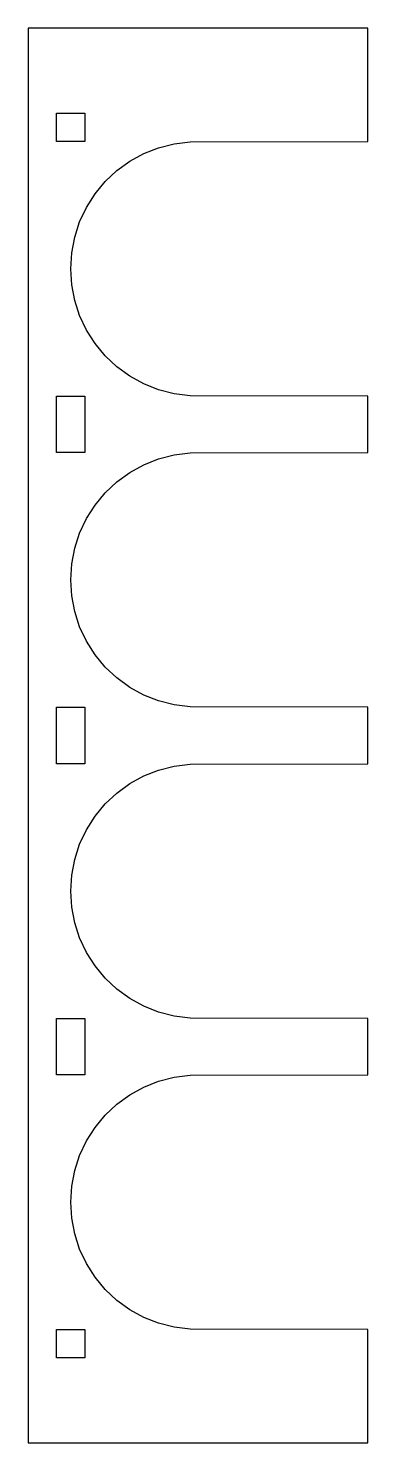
# Model space of a CAD drawing. Header units: metres. Extents: x -30 to 30, y -125 to 125.
import ezdxf

# ---------------------------------------------------------------- set-up
doc = ezdxf.new("R2010")
doc.units = ezdxf.units.M

msp = doc.modelspace()

# ---------------------------------------------------------------- linework, layer by layer
for p, q in [((30, 125), (-30, 125)), ((-30, 125), (-30, -125)), ((30, 104.997), (30, 125)), ((-25, 105), (-25, 110)), ((-25, 110), (-20, 110)), ((-20, 110), (-20, 105)), ((-20, 105), (-25, 105)), ((-12.0561, 101.497), (-9.58003, 102.859)), ((-9.58003, 102.859), (-6.95288, 103.899)), ((-6.95288, 103.899), (-4.21606, 104.601)), ((-4.21606, 104.601), (-1.41278, 104.956)), ((-1.41278, 104.956), (30, 104.997)), ((-14.342, 99.8365), (-12.0561, 101.497)), ((-18.2029, 95.7252), (-16.4018, 97.9023)), ((-16.4018, 97.9023), (-14.342, 99.8365)), ((-19.7169, 93.3394), (-18.2029, 95.7252)), ((-20.92, 90.7828), (-19.7169, 93.3394)), ((-21.7931, 88.0955), (-20.92, 90.7828)), ((-22.3226, 85.32), (-21.7931, 88.0955)), ((-22.5, 82.5), (-22.3226, 85.32)), ((-22.3226, 79.68), (-22.5, 82.5)), ((-21.7931, 76.9045), (-22.3226, 79.68)), ((-20.92, 74.2172), (-21.7931, 76.9045)), ((-19.7169, 71.6606), (-20.92, 74.2172)), ((-18.2029, 69.2748), (-19.7169, 71.6606)), ((-16.4018, 67.0977), (-18.2029, 69.2748)), ((-14.342, 65.1635), (-16.4018, 67.0977)), ((-12.0561, 63.5026), (-14.342, 65.1635)), ((-9.58003, 62.1414), (-12.0561, 63.5026)), ((-25, 50), (-25, 60)), ((-25, 60), (-20, 60)), ((-20, 60), (-20, 50)), ((-6.95288, 61.1012), (-9.58003, 62.1414)), ((-4.21606, 60.3985), (-6.95288, 61.1012)), ((-1.41278, 60.0444), (-4.21606, 60.3985)), ((30, 60.0027), (-1.41278, 60.0444)), ((30, 49.9973), (30, 60.0027)), ((-20, 50), (-25, 50)), ((-12.0561, 46.4974), (-9.58003, 47.8586)), ((-9.58003, 47.8586), (-6.95288, 48.8988)), ((-6.95288, 48.8988), (-4.21606, 49.6015)), ((-4.21606, 49.6015), (-1.41278, 49.9556)), ((-1.41278, 49.9556), (30, 49.9973)), ((-14.342, 44.8365), (-12.0561, 46.4974)), ((-18.2029, 40.7252), (-16.4018, 42.9023)), ((-16.4018, 42.9023), (-14.342, 44.8365)), ((-19.7169, 38.3394), (-18.2029, 40.7252)), ((-20.92, 35.7828), (-19.7169, 38.3394)), ((-21.7931, 33.0955), (-20.92, 35.7828)), ((-22.3226, 30.32), (-21.7931, 33.0955)), ((-22.5, 27.5), (-22.3226, 30.32)), ((-22.3226, 24.68), (-22.5, 27.5)), ((-21.7931, 21.9045), (-22.3226, 24.68)), ((-20.92, 19.2172), (-21.7931, 21.9045)), ((-19.7169, 16.6606), (-20.92, 19.2172)), ((-18.2029, 14.2748), (-19.7169, 16.6606)), ((-16.4018, 12.0977), (-18.2029, 14.2748)), ((-14.342, 10.1635), (-16.4018, 12.0977)), ((-12.0561, 8.50262), (-14.342, 10.1635)), ((-9.58003, 7.1414), (-12.0561, 8.50262)), ((-25, -5), (-25, 5)), ((-25, 5), (-20, 5)), ((-20, 5), (-20, -5)), ((-6.95288, 6.10124), (-9.58003, 7.1414)), ((-4.21606, 5.39854), (-6.95288, 6.10124)), ((-1.41278, 5.0444), (-4.21606, 5.39854)), ((30, 5.00266), (-1.41278, 5.0444)), ((30, -5.00266), (30, 5.00266)), ((-20, -5), (-25, -5)), ((-12.0561, -8.50262), (-9.58003, -7.1414)), ((-9.58003, -7.1414), (-6.95288, -6.10124)), ((-6.95288, -6.10124), (-4.21606, -5.39854)), ((-4.21606, -5.39854), (-1.41278, -5.0444)), ((-1.41278, -5.0444), (30, -5.00266)), ((-14.342, -10.1635), (-12.0561, -8.50262)), ((-18.2029, -14.2748), (-16.4018, -12.0977)), ((-16.4018, -12.0977), (-14.342, -10.1635)), ((-19.7169, -16.6606), (-18.2029, -14.2748)), ((-20.92, -19.2172), (-19.7169, -16.6606)), ((-21.7931, -21.9045), (-20.92, -19.2172)), ((-22.3226, -24.68), (-21.7931, -21.9045)), ((-22.5, -27.5), (-22.3226, -24.68)), ((-22.3226, -30.32), (-22.5, -27.5)), ((-21.7931, -33.0955), (-22.3226, -30.32)), ((-20.92, -35.7828), (-21.7931, -33.0955)), ((-19.7169, -38.3394), (-20.92, -35.7828)), ((-18.2029, -40.7252), (-19.7169, -38.3394)), ((-16.4018, -42.9023), (-18.2029, -40.7252)), ((-14.342, -44.8365), (-16.4018, -42.9023)), ((-12.0561, -46.4974), (-14.342, -44.8365)), ((-9.58003, -47.8586), (-12.0561, -46.4974)), ((-25, -60), (-25, -50)), ((-25, -50), (-20, -50)), ((-20, -50), (-20, -60)), ((-6.95288, -48.8988), (-9.58003, -47.8586)), ((-4.21606, -49.6015), (-6.95288, -48.8988)), ((-1.41278, -49.9556), (-4.21606, -49.6015)), ((30, -49.9973), (-1.41278, -49.9556)), ((30, -60.0027), (30, -49.9973)), ((-20, -60), (-25, -60)), ((-12.0561, -63.5026), (-9.58003, -62.1414)), ((-9.58003, -62.1414), (-6.95288, -61.1012)), ((-6.95288, -61.1012), (-4.21606, -60.3985)), ((-4.21606, -60.3985), (-1.41278, -60.0444)), ((-1.41278, -60.0444), (30, -60.0027)), ((-14.342, -65.1635), (-12.0561, -63.5026)), ((-18.2029, -69.2748), (-16.4018, -67.0977)), ((-16.4018, -67.0977), (-14.342, -65.1635)), ((-19.7169, -71.6606), (-18.2029, -69.2748)), ((-20.92, -74.2172), (-19.7169, -71.6606)), ((-21.7931, -76.9045), (-20.92, -74.2172)), ((-22.3226, -79.68), (-21.7931, -76.9045)), ((-22.5, -82.5), (-22.3226, -79.68)), ((-22.3226, -85.32), (-22.5, -82.5)), ((-21.7931, -88.0955), (-22.3226, -85.32)), ((-20.92, -90.7828), (-21.7931, -88.0955)), ((-19.7169, -93.3394), (-20.92, -90.7828)), ((-18.2029, -95.7252), (-19.7169, -93.3394)), ((-16.4018, -97.9023), (-18.2029, -95.7252)), ((-14.342, -99.8365), (-16.4018, -97.9023)), ((-12.0561, -101.497), (-14.342, -99.8365)), ((-9.58003, -102.859), (-12.0561, -101.497)), ((-25, -110), (-25, -105)), ((-25, -105), (-20, -105)), ((-20, -105), (-20, -110)), ((-6.95288, -103.899), (-9.58003, -102.859)), ((-4.21606, -104.601), (-6.95288, -103.899)), ((-1.41278, -104.956), (-4.21606, -104.601)), ((30, -104.997), (-1.41278, -104.956)), ((30, -125), (30, -104.997)), ((-20, -110), (-25, -110)), ((-30, -125), (30, -125))]:
    msp.add_line(p, q)

doc.saveas('drawing.dxf')
